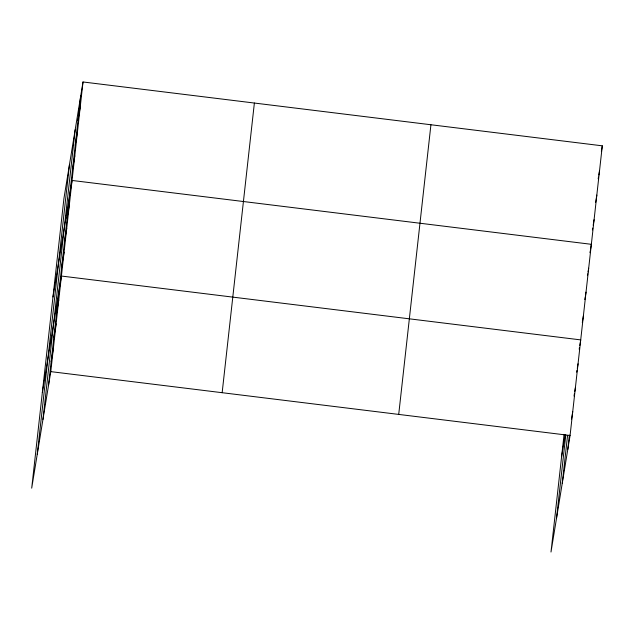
<?xml version="1.0" encoding="UTF-8"?>
<svg xmlns="http://www.w3.org/2000/svg" width="634" height="634" viewBox="0 0 634 634"><rect width="100%" height="100%" fill="white"/><g stroke="black" fill="none" stroke-linecap="round" stroke-linejoin="round"><path stroke-width="0.95" d="M37.24 454.324L69.463 164.666M42.953 419.446L75.177 129.788M48.493 385.599L80.716 95.94M83.006 81.968L63.923 198.513L31.7 488.172L50.783 371.627L83.006 81.968L602.3 145.828L570.077 435.487L550.994 552.032L564.07 434.456M222.154 392.7L254.377 103.041M398.715 414.414L430.93 124.755M556.533 518.184L565.79 435.019M562.247 483.306L567.565 435.51M567.787 449.458L569.387 435.122M77.982 120.563L80.272 106.591M75.24 145.186L77.53 131.214M72.506 169.801L74.788 155.829M52.971 296.997L72.054 180.452L591.348 244.312L590.579 248.972M67.109 218.326L69.391 204.354M64.446 242.22L66.736 228.248M61.791 266.114L64.074 252.142M42.335 392.589L61.419 276.044L580.712 339.895L579.793 345.49M56.474 313.909L58.756 299.937M53.811 337.803L56.101 323.839M51.156 361.705L53.446 347.733M601.389 151.415L602.3 145.828M598.187 178.828L598.496 176.965M598.797 175.103L599.558 170.451M595.603 202.523L596.824 195.066M592.402 229.936L592.711 228.074M593.17 225.276L594.082 219.689M589.969 252.697L590.278 250.834M587.464 275.655L587.773 273.793M588.075 271.931L588.685 268.206M584.81 299.557L585.261 296.76M585.57 294.897L586.03 292.108M582.305 322.524L583.367 316.001M561.629 456.44L565.171 434.813M579.183 349.215L579.492 347.353M576.678 372.182L576.988 370.311M577.289 368.449L578.049 363.797M574.024 396.076L574.475 393.278M574.784 391.416L575.395 387.691M571.519 419.042L572.74 411.593M50.783 371.627L570.077 435.487"/></g></svg>
